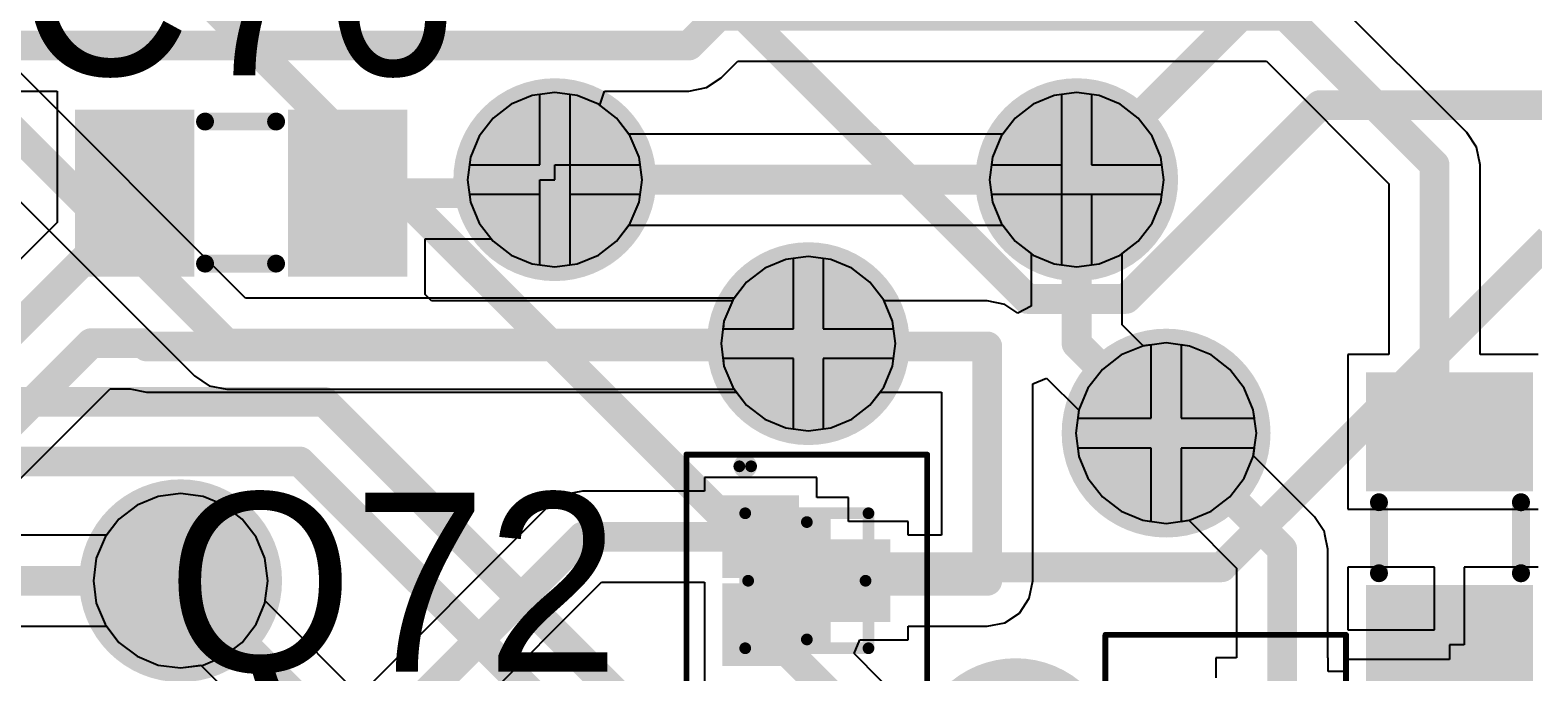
# Model space of a CAD drawing. Header units: millimetres. Extents: x 50.7 to 141.9, y 26.7 to 123.6.
# Drawn here: x 91.8 to 104.6, y 99.44 to 104.91 of the extents above; entities that cross this region are included whole.
import ezdxf

# ---------------------------------------------------------------- set-up
doc = ezdxf.new("R2010")
doc.units = ezdxf.units.MM
for name, color, linetype in [('BottomLayer', 5, 'Continuous'), ('BottomSolder', 6, 'Continuous'), ('InternalPlane1', 76, 'Continuous'), ('InternalPlane3', 216, 'Continuous'), ('Mechanical13', 56, 'Continuous'), ('Mechanical15', 56, 'Continuous'), ('MidLayer1', 16, 'Continuous'), ('MidLayer2', 76, 'Continuous'), ('MidLayer3', 90, 'Continuous'), ('MidLayer4', 156, 'Continuous'), ('MultiLayer', 9, 'Continuous'), ('TopLayer', 1, 'Continuous'), ('TopOverlay', 2, 'Continuous'), ('TopPaste', 8, 'Continuous'), ('TopSolder', 216, 'Continuous')]:
    doc.layers.add(name, color=color, linetype=linetype)

msp = doc.modelspace()

# ---------------------------------------------------------------- linework, layer by layer
at = {"layer": 'BottomLayer'}
for p, q in [((93.633, 102.623), (91.652, 104.604)), ((96.074, 104.35), (95.895, 104.275)), ((96.139, 104.358), (96.074, 104.35)), ((96.139, 103.759), (96.139, 104.358)), ((96.458, 104.35), (96.393, 104.358)), ((96.393, 104.358), (96.393, 103.632)), ((96.637, 104.275), (96.458, 104.35)), ((100.519, 104.35), (100.34, 104.275)), ((100.584, 104.358), (100.519, 104.35)), ((100.584, 103.632), (100.584, 104.358)), ((100.903, 104.35), (100.838, 104.358)), ((100.838, 104.358), (100.838, 103.759)), ((101.082, 104.275), (100.903, 104.35)), ((95.895, 104.275), (95.741, 104.157)), ((96.791, 104.157), (96.637, 104.275)), ((100.34, 104.275), (100.186, 104.157)), ((101.236, 104.157), (101.082, 104.275)), ((95.741, 104.157), (95.623, 104.003)), ((96.896, 104.02), (96.791, 104.157)), ((100.186, 104.157), (100.081, 104.02)), ((101.354, 104.003), (101.236, 104.157)), ((91.103, 104.055), (93.197, 101.96)), ((95.623, 104.003), (95.548, 103.824)), ((100.081, 104.02), (96.896, 104.02)), ((101.429, 103.824), (101.354, 104.003)), ((95.548, 103.824), (95.54, 103.759)), ((101.437, 103.759), (101.429, 103.824)), ((95.54, 103.759), (96.139, 103.759)), ((100.838, 103.759), (101.437, 103.759)), ((96.393, 103.632), (96.393, 102.906)), ((100.584, 102.906), (100.584, 103.632)), ((96.139, 103.505), (95.54, 103.505)), ((95.54, 103.505), (95.548, 103.44)), ((95.548, 103.44), (95.623, 103.261)), ((96.139, 102.906), (96.139, 103.505)), ((101.437, 103.505), (100.838, 103.505)), ((100.838, 103.505), (100.838, 102.906)), ((101.354, 103.261), (101.429, 103.44)), ((101.429, 103.44), (101.437, 103.505)), ((95.623, 103.261), (95.741, 103.107)), ((96.791, 103.107), (96.896, 103.244)), ((96.896, 103.244), (100.081, 103.244)), ((100.081, 103.244), (100.186, 103.107)), ((101.236, 103.107), (101.354, 103.261)), ((95.741, 103.107), (95.895, 102.989)), ((96.637, 102.989), (96.791, 103.107)), ((100.186, 103.107), (100.34, 102.989)), ((101.082, 102.989), (101.236, 103.107)), ((95.895, 102.989), (96.074, 102.914)), ((96.458, 102.914), (96.637, 102.989)), ((98.233, 102.953), (98.054, 102.878)), ((98.425, 102.978), (98.233, 102.953)), ((98.617, 102.953), (98.425, 102.978)), ((98.796, 102.878), (98.617, 102.953)), ((100.34, 102.989), (100.519, 102.914)), ((100.903, 102.914), (101.082, 102.989)), ((96.074, 102.914), (96.139, 102.906)), ((96.393, 102.906), (96.458, 102.914)), ((98.054, 102.878), (97.9, 102.76)), ((98.95, 102.76), (98.796, 102.878)), ((100.519, 102.914), (100.584, 102.906)), ((100.838, 102.906), (100.903, 102.914)), ((97.9, 102.76), (97.795, 102.623)), ((99.068, 102.606), (98.95, 102.76)), ((97.795, 102.623), (93.633, 102.623)), ((99.143, 102.427), (99.068, 102.606)), ((99.168, 102.235), (99.143, 102.427)), ((99.143, 102.043), (99.168, 102.235)), ((101.274, 102.215), (101.089, 102.139)), ((101.346, 102.225), (101.274, 102.215)), ((101.346, 101.6), (101.346, 102.225)), ((101.672, 102.215), (101.6, 102.225)), ((101.6, 102.225), (101.6, 101.6)), ((101.857, 102.139), (101.672, 102.215)), ((99.068, 101.864), (99.143, 102.043)), ((101.089, 102.139), (100.93, 102.016)), ((102.016, 102.016), (101.857, 102.139)), ((93.197, 101.96), (93.323, 101.876)), ((100.93, 102.016), (100.807, 101.857)), ((102.139, 101.857), (102.016, 102.016)), ((93.323, 101.876), (93.472, 101.847)), ((93.472, 101.847), (97.795, 101.847)), ((97.795, 101.847), (97.9, 101.71)), ((98.95, 101.71), (99.068, 101.864)), ((100.807, 101.857), (100.731, 101.672)), ((102.215, 101.672), (102.139, 101.857)), ((97.9, 101.71), (98.054, 101.592)), ((98.796, 101.592), (98.95, 101.71)), ((100.731, 101.672), (100.721, 101.6)), ((102.225, 101.6), (102.215, 101.672)), ((98.054, 101.592), (98.233, 101.517)), ((98.233, 101.517), (98.425, 101.492)), ((98.425, 101.492), (98.617, 101.517)), ((98.617, 101.517), (98.796, 101.592)), ((100.721, 101.6), (101.346, 101.6)), ((101.6, 101.6), (102.225, 101.6)), ((101.346, 101.346), (100.721, 101.346)), ((100.721, 101.346), (100.731, 101.274)), ((100.731, 101.274), (100.807, 101.089)), ((101.346, 100.721), (101.346, 101.346)), ((102.225, 101.346), (101.6, 101.346)), ((101.6, 101.346), (101.6, 100.721)), ((102.139, 101.089), (102.215, 101.274)), ((102.215, 101.274), (102.225, 101.346)), ((100.807, 101.089), (100.93, 100.93)), ((102.016, 100.93), (102.139, 101.089)), ((92.887, 100.933), (92.708, 100.858)), ((93.079, 100.958), (92.887, 100.933)), ((93.271, 100.933), (93.079, 100.958)), ((93.45, 100.858), (93.271, 100.933)), ((100.93, 100.93), (101.089, 100.807)), ((101.857, 100.807), (102.016, 100.93)), ((92.708, 100.858), (92.554, 100.74)), ((93.604, 100.74), (93.45, 100.858)), ((101.089, 100.807), (101.274, 100.731)), ((101.672, 100.731), (101.857, 100.807)), ((92.554, 100.74), (92.436, 100.586)), ((93.722, 100.586), (93.604, 100.74)), ((101.274, 100.731), (101.346, 100.721)), ((101.6, 100.721), (101.672, 100.731)), ((92.436, 100.586), (92.361, 100.407)), ((93.797, 100.407), (93.722, 100.586)), ((92.361, 100.407), (92.336, 100.215)), ((93.822, 100.215), (93.797, 100.407)), ((92.336, 100.215), (92.361, 100.023)), ((93.799, 100.044), (93.822, 100.215)), ((92.361, 100.023), (92.436, 99.844)), ((97.226, 96.617), (93.799, 100.044)), ((92.436, 99.844), (92.554, 99.69)), ((92.554, 99.69), (92.708, 99.572)), ((92.708, 99.572), (92.887, 99.497)), ((92.887, 99.497), (93.079, 99.472)), ((93.079, 99.472), (93.25, 99.495)), ((93.25, 99.495), (96.677, 96.068))]:
    msp.add_line(p, q, dxfattribs=at)
at = {"layer": 'BottomLayer', "const_width": 0.254}
for points in [[(90.932, 104.775), (93.472, 102.235)], [(96.266, 103.632), (100.711, 103.632)], [(93.472, 102.235), (98.425, 102.235)], [(93.079, 100.215), (97.397, 95.897)]]:
    msp.add_lwpolyline(points, dxfattribs=at)
at = {"layer": 'BottomLayer'}
for points, const_width in [([(96.025, 103.632, 1), (96.507, 103.632, 1)], 0.483), ([(100.47, 103.632, 1), (100.952, 103.632, 1)], 0.483), ([(96.203, 103.632, 1), (96.329, 103.632, 1)], 0.127), ([(100.647, 103.632, 1), (100.775, 103.632, 1)], 0.127), ([(98.184, 102.235, 1), (98.666, 102.235, 1)], 0.483), ([(93.408, 102.235, 1), (93.535, 102.235, 1)], 0.127), ([(93.408, 102.235, 1), (93.535, 102.235, 1)], 0.127), ([(98.361, 102.235, 1), (98.488, 102.235, 1)], 0.127), ([(101.219, 101.473, 1), (101.727, 101.473, 1)], 0.508), ([(92.838, 100.215, 1), (93.32, 100.215, 1)], 0.483), ([(93.015, 100.215, 1), (93.142, 100.215, 1)], 0.127)]:
    msp.add_lwpolyline(points, format="xyb", close=True, dxfattribs=dict(at, const_width=const_width))
at = {"layer": 'BottomSolder'}
for points, const_width in [([(95.974, 103.632, 1), (96.558, 103.632, 1)], 0.584), ([(100.419, 103.632, 1), (101.003, 103.632, 1)], 0.584), ([(98.133, 102.235, 1), (98.717, 102.235, 1)], 0.584), ([(101.168, 101.473, 1), (101.778, 101.473, 1)], 0.61), ([(92.787, 100.215, 1), (93.371, 100.215, 1)], 0.584)]:
    msp.add_lwpolyline(points, format="xyb", close=True, dxfattribs=dict(at, const_width=const_width))
at = {"layer": 'InternalPlane1'}
for points, const_width in [([(95.834, 103.632, 1), (96.698, 103.632, 1)], 0.864), ([(100.279, 103.632, 1), (101.143, 103.632, 1)], 0.864), ([(97.993, 102.235, 1), (98.857, 102.235, 1)], 0.864), ([(101.028, 101.473, 1), (101.918, 101.473, 1)], 0.889), ([(92.647, 100.215, 1), (93.511, 100.215, 1)], 0.864), ([(99.759, 98.691, 1), (100.623, 98.691, 1)], 0.864)]:
    msp.add_lwpolyline(points, format="xyb", close=True, dxfattribs=dict(at, const_width=const_width))
at = {"layer": 'InternalPlane3'}
for points, const_width in [([(95.834, 103.632, 1), (96.698, 103.632, 1)], 0.864), ([(100.279, 103.632, 1), (101.143, 103.632, 1)], 0.864), ([(97.993, 102.235, 1), (98.857, 102.235, 1)], 0.864), ([(101.028, 101.473, 1), (101.918, 101.473, 1)], 0.889), ([(92.647, 100.215, 1), (93.511, 100.215, 1)], 0.864), ([(99.759, 98.691, 1), (100.623, 98.691, 1)], 0.864)]:
    msp.add_lwpolyline(points, format="xyb", close=True, dxfattribs=dict(at, const_width=const_width))
at = {"layer": 'Mechanical13', "const_width": 0.1}
for points in [[(97.888, 100.79), (98.938, 100.79)], [(97.888, 99.64), (97.888, 100.79)], [(98.938, 99.64), (98.938, 100.79)], [(97.888, 99.64), (98.938, 99.64)]]:
    msp.add_lwpolyline(points, dxfattribs=at)
at = {"layer": 'Mechanical13', "const_width": 0.05}
for points in [[(97.863, 100.79, 1), (97.913, 100.79, 1)], [(97.863, 100.79, 1), (97.913, 100.79, 1)], [(98.913, 100.79, 1), (98.963, 100.79, 1)], [(98.913, 100.79, 1), (98.963, 100.79, 1)], [(97.863, 99.64, 1), (97.913, 99.64, 1)], [(97.863, 99.64, 1), (97.913, 99.64, 1)], [(98.913, 99.64, 1), (98.963, 99.64, 1)], [(98.913, 99.64, 1), (98.963, 99.64, 1)]]:
    msp.add_lwpolyline(points, format="xyb", close=True, dxfattribs=at)
at = {"layer": 'Mechanical15'}
for points, const_width in [([(97.388, 101.29), (99.438, 101.29)], 0.05), ([(97.388, 99.14), (97.388, 101.29)], 0.05), ([(99.438, 99.14), (99.438, 101.29)], 0.05), ([(98.413, 99.715), (98.413, 100.715)], 0.1), ([(97.913, 100.215), (98.913, 100.215)], 0.1), ([(100.956, 99.754), (103.006, 99.754)], 0.05), ([(100.956, 97.604), (100.956, 99.754)], 0.05), ([(103.006, 97.604), (103.006, 99.754)], 0.05)]:
    msp.add_lwpolyline(points, dxfattribs=dict(at, const_width=const_width))
for points, const_width in [([(97.375, 101.29, 1), (97.4, 101.29, 1)], 0.025), ([(97.375, 101.29, 1), (97.4, 101.29, 1)], 0.025), ([(99.425, 101.29, 1), (99.45, 101.29, 1)], 0.025), ([(99.425, 101.29, 1), (99.45, 101.29, 1)], 0.025), ([(98.388, 100.715, 1), (98.438, 100.715, 1)], 0.05), ([(97.888, 100.215, 1), (97.938, 100.215, 1)], 0.05), ([(98.888, 100.215, 1), (98.938, 100.215, 1)], 0.05), ([(98.388, 99.715, 1), (98.438, 99.715, 1)], 0.05), ([(100.944, 99.754, 1), (100.969, 99.754, 1)], 0.025), ([(100.944, 99.754, 1), (100.969, 99.754, 1)], 0.025), ([(102.993, 99.754, 1), (103.018, 99.754, 1)], 0.025), ([(102.993, 99.754, 1), (103.018, 99.754, 1)], 0.025)]:
    msp.add_lwpolyline(points, format="xyb", close=True, dxfattribs=dict(at, const_width=const_width))
at = {"layer": 'MidLayer1', "const_width": 0.254}
for points in [[(100.711, 103.632), (104.775, 107.696)], [(95.591, 107.315), (100.29, 102.616)], [(91.67, 106.791), (98.131, 100.33)], [(101.132, 102.616), (102.783, 104.267)], [(102.783, 104.267), (116.078, 104.267)], [(101.946, 100.33), (104.74, 103.124)], [(100.29, 102.616), (101.132, 102.616)], [(89.944, 101.739), (94.305, 101.739)], [(94.305, 101.739), (101.175, 94.869)], [(89.436, 101.231), (94.095, 101.231)], [(94.095, 101.231), (103.251, 92.075)], [(98.131, 100.33), (101.946, 100.33)]]:
    msp.add_lwpolyline(points, dxfattribs=at)
at = {"layer": 'MidLayer1'}
for points, const_width in [([(102.719, 104.267, 1), (102.846, 104.267, 1)], 0.127), ([(102.719, 104.267, 1), (102.846, 104.267, 1)], 0.127), ([(96.025, 103.632, 1), (96.507, 103.632, 1)], 0.483), ([(100.47, 103.632, 1), (100.952, 103.632, 1)], 0.483), ([(100.647, 103.632, 1), (100.775, 103.632, 1)], 0.127), ([(98.184, 102.235, 1), (98.666, 102.235, 1)], 0.483), ([(100.227, 102.616, 1), (100.354, 102.616, 1)], 0.127), ([(100.227, 102.616, 1), (100.354, 102.616, 1)], 0.127), ([(101.068, 102.616, 1), (101.195, 102.616, 1)], 0.127), ([(101.068, 102.616, 1), (101.195, 102.616, 1)], 0.127), ([(101.219, 101.473, 1), (101.727, 101.473, 1)], 0.508), ([(94.242, 101.739, 1), (94.369, 101.739, 1)], 0.127), ([(94.242, 101.739, 1), (94.369, 101.739, 1)], 0.127), ([(94.031, 101.231, 1), (94.158, 101.231, 1)], 0.127), ([(94.031, 101.231, 1), (94.158, 101.231, 1)], 0.127), ([(92.838, 100.215, 1), (93.32, 100.215, 1)], 0.483), ([(98.068, 100.33, 1), (98.195, 100.33, 1)], 0.127), ([(98.068, 100.33, 1), (98.195, 100.33, 1)], 0.127), ([(101.883, 100.33, 1), (102.01, 100.33, 1)], 0.127), ([(101.883, 100.33, 1), (102.01, 100.33, 1)], 0.127)]:
    msp.add_lwpolyline(points, format="xyb", close=True, dxfattribs=dict(at, const_width=const_width))
at = {"layer": 'MidLayer2'}
for points, const_width in [([(96.025, 103.632, 1), (96.507, 103.632, 1)], 0.483), ([(100.47, 103.632, 1), (100.952, 103.632, 1)], 0.483), ([(98.184, 102.235, 1), (98.666, 102.235, 1)], 0.483), ([(101.219, 101.473, 1), (101.727, 101.473, 1)], 0.508), ([(92.838, 100.215, 1), (93.32, 100.215, 1)], 0.483)]:
    msp.add_lwpolyline(points, format="xyb", close=True, dxfattribs=dict(at, const_width=const_width))
at = {"layer": 'MidLayer3'}
for p, q in [((96.074, 104.35), (95.895, 104.275)), ((96.266, 104.375), (96.074, 104.35)), ((96.458, 104.35), (96.266, 104.375)), ((96.637, 104.275), (96.458, 104.35)), ((100.519, 104.35), (100.34, 104.275)), ((100.711, 104.375), (100.519, 104.35)), ((100.903, 104.35), (100.711, 104.375)), ((101.082, 104.275), (100.903, 104.35)), ((95.895, 104.275), (95.741, 104.157)), ((96.791, 104.157), (96.637, 104.275)), ((100.34, 104.275), (100.186, 104.157)), ((101.236, 104.157), (101.082, 104.275)), ((95.741, 104.157), (95.623, 104.003)), ((96.909, 104.003), (96.791, 104.157)), ((100.186, 104.157), (100.068, 104.003)), ((101.354, 104.003), (101.236, 104.157)), ((95.623, 104.003), (95.548, 103.824)), ((96.984, 103.824), (96.909, 104.003)), ((100.068, 104.003), (99.993, 103.824)), ((101.429, 103.824), (101.354, 104.003)), ((95.548, 103.824), (95.523, 103.632)), ((97.009, 103.632), (96.984, 103.824)), ((99.993, 103.824), (99.968, 103.632)), ((101.454, 103.632), (101.429, 103.824)), ((95.523, 103.632), (95.548, 103.44)), ((96.984, 103.44), (97.009, 103.632)), ((99.968, 103.632), (99.993, 103.44)), ((101.429, 103.44), (101.454, 103.632)), ((95.548, 103.44), (95.623, 103.261)), ((96.909, 103.261), (96.984, 103.44)), ((99.993, 103.44), (100.068, 103.261)), ((101.354, 103.261), (101.429, 103.44)), ((95.623, 103.261), (95.741, 103.107)), ((96.791, 103.107), (96.909, 103.261)), ((100.068, 103.261), (100.186, 103.107)), ((101.236, 103.107), (101.354, 103.261)), ((95.741, 103.107), (95.895, 102.989)), ((96.637, 102.989), (96.791, 103.107)), ((100.186, 103.107), (100.34, 102.989)), ((101.082, 102.989), (101.236, 103.107)), ((95.895, 102.989), (96.074, 102.914)), ((96.458, 102.914), (96.637, 102.989)), ((98.233, 102.953), (98.054, 102.878)), ((98.298, 102.961), (98.233, 102.953)), ((98.298, 102.362), (98.298, 102.961)), ((98.617, 102.953), (98.552, 102.961)), ((98.552, 102.961), (98.552, 102.362)), ((98.796, 102.878), (98.617, 102.953)), ((100.34, 102.989), (100.519, 102.914)), ((100.903, 102.914), (101.082, 102.989)), ((96.074, 102.914), (96.266, 102.889)), ((96.266, 102.889), (96.458, 102.914)), ((98.054, 102.878), (97.9, 102.76)), ((98.95, 102.76), (98.796, 102.878)), ((100.519, 102.914), (100.711, 102.889)), ((100.711, 102.889), (100.903, 102.914)), ((97.9, 102.76), (97.782, 102.606)), ((99.068, 102.606), (98.95, 102.76)), ((97.782, 102.606), (97.707, 102.427)), ((99.143, 102.427), (99.068, 102.606)), ((97.707, 102.427), (97.699, 102.362)), ((99.151, 102.362), (99.143, 102.427)), ((97.699, 102.362), (98.298, 102.362)), ((98.552, 102.362), (99.151, 102.362)), ((101.274, 102.215), (101.089, 102.139)), ((101.473, 102.242), (101.274, 102.215)), ((101.672, 102.215), (101.473, 102.242)), ((101.857, 102.139), (101.672, 102.215)), ((98.298, 102.108), (97.699, 102.108)), ((97.699, 102.108), (97.707, 102.043)), ((97.707, 102.043), (97.782, 101.864)), ((98.298, 101.509), (98.298, 102.108)), ((99.151, 102.108), (98.552, 102.108)), ((98.552, 102.108), (98.552, 101.509)), ((99.068, 101.864), (99.143, 102.043)), ((99.143, 102.043), (99.151, 102.108)), ((101.089, 102.139), (100.93, 102.016)), ((102.016, 102.016), (101.857, 102.139)), ((100.93, 102.016), (100.807, 101.857)), ((102.139, 101.857), (102.016, 102.016)), ((97.782, 101.864), (97.9, 101.71)), ((98.95, 101.71), (99.068, 101.864)), ((100.807, 101.857), (100.731, 101.672)), ((102.215, 101.672), (102.139, 101.857)), ((97.9, 101.71), (98.054, 101.592)), ((98.796, 101.592), (98.95, 101.71)), ((100.731, 101.672), (100.704, 101.473)), ((102.242, 101.473), (102.215, 101.672)), ((98.054, 101.592), (98.233, 101.517)), ((98.233, 101.517), (98.298, 101.509)), ((98.552, 101.509), (98.617, 101.517)), ((98.617, 101.517), (98.796, 101.592)), ((100.704, 101.473), (100.731, 101.274)), ((102.215, 101.274), (102.242, 101.473)), ((100.731, 101.274), (100.807, 101.089)), ((102.139, 101.089), (102.215, 101.274)), ((100.807, 101.089), (100.93, 100.93)), ((102.016, 100.93), (102.139, 101.089)), ((92.887, 100.933), (92.708, 100.858)), ((93.079, 100.958), (92.887, 100.933)), ((93.271, 100.933), (93.079, 100.958)), ((93.45, 100.858), (93.271, 100.933)), ((100.93, 100.93), (101.089, 100.807)), ((101.857, 100.807), (102.016, 100.93)), ((92.708, 100.858), (92.554, 100.74)), ((93.604, 100.74), (93.45, 100.858)), ((101.089, 100.807), (101.274, 100.731)), ((101.672, 100.731), (101.857, 100.807)), ((92.554, 100.74), (92.436, 100.586)), ((93.722, 100.586), (93.604, 100.74)), ((101.274, 100.731), (101.473, 100.704)), ((101.473, 100.704), (101.672, 100.731)), ((92.436, 100.586), (92.361, 100.407)), ((93.797, 100.407), (93.722, 100.586)), ((92.361, 100.407), (92.336, 100.215)), ((93.822, 100.215), (93.797, 100.407)), ((92.336, 100.215), (92.361, 100.023)), ((93.797, 100.023), (93.822, 100.215)), ((92.361, 100.023), (92.436, 99.844)), ((93.722, 99.844), (93.797, 100.023)), ((92.436, 99.844), (92.554, 99.69)), ((93.604, 99.69), (93.722, 99.844)), ((92.554, 99.69), (92.708, 99.572)), ((93.45, 99.572), (93.604, 99.69)), ((92.708, 99.572), (92.887, 99.497)), ((92.887, 99.497), (93.079, 99.472)), ((93.079, 99.472), (93.271, 99.497)), ((93.271, 99.497), (93.45, 99.572))]:
    msp.add_line(p, q, dxfattribs=at)
for points, const_width in [([(96.025, 103.632, 1), (96.507, 103.632, 1)], 0.483), ([(100.47, 103.632, 1), (100.952, 103.632, 1)], 0.483), ([(98.184, 102.235, 1), (98.666, 102.235, 1)], 0.483), ([(101.219, 101.473, 1), (101.727, 101.473, 1)], 0.508), ([(92.838, 100.215, 1), (93.32, 100.215, 1)], 0.483)]:
    msp.add_lwpolyline(points, format="xyb", close=True, dxfattribs=dict(at, const_width=const_width))
at = {"layer": 'MidLayer4'}
for p, q in [((96.074, 104.35), (95.895, 104.275)), ((96.139, 104.358), (96.074, 104.35)), ((96.139, 103.759), (96.139, 104.358)), ((96.458, 104.35), (96.393, 104.358)), ((96.393, 104.358), (96.393, 103.759)), ((96.637, 104.275), (96.458, 104.35)), ((100.519, 104.35), (100.34, 104.275)), ((100.584, 104.358), (100.519, 104.35)), ((100.584, 103.759), (100.584, 104.358)), ((100.903, 104.35), (100.838, 104.358)), ((100.838, 104.358), (100.838, 103.759)), ((101.082, 104.275), (100.903, 104.35)), ((95.895, 104.275), (95.741, 104.157)), ((96.791, 104.157), (96.637, 104.275)), ((100.34, 104.275), (100.186, 104.157)), ((101.236, 104.157), (101.082, 104.275)), ((95.741, 104.157), (95.623, 104.003)), ((96.909, 104.003), (96.791, 104.157)), ((100.186, 104.157), (100.068, 104.003)), ((101.354, 104.003), (101.236, 104.157)), ((95.623, 104.003), (95.548, 103.824)), ((96.984, 103.824), (96.909, 104.003)), ((100.068, 104.003), (99.993, 103.824)), ((101.429, 103.824), (101.354, 104.003)), ((95.548, 103.824), (95.54, 103.759)), ((96.992, 103.759), (96.984, 103.824)), ((99.993, 103.824), (99.985, 103.759)), ((101.437, 103.759), (101.429, 103.824)), ((95.54, 103.759), (96.139, 103.759)), ((96.393, 103.759), (96.992, 103.759)), ((99.985, 103.759), (100.584, 103.759)), ((100.838, 103.759), (101.437, 103.759)), ((96.139, 103.505), (95.54, 103.505)), ((95.54, 103.505), (95.548, 103.44)), ((95.548, 103.44), (95.623, 103.261)), ((96.139, 102.906), (96.139, 103.505)), ((96.992, 103.505), (96.393, 103.505)), ((96.393, 103.505), (96.393, 102.906)), ((96.909, 103.261), (96.984, 103.44)), ((96.984, 103.44), (96.992, 103.505)), ((100.584, 103.505), (99.985, 103.505)), ((99.985, 103.505), (99.993, 103.44)), ((99.993, 103.44), (100.068, 103.261)), ((100.584, 102.906), (100.584, 103.505)), ((101.437, 103.505), (100.838, 103.505)), ((100.838, 103.505), (100.838, 102.906)), ((101.354, 103.261), (101.429, 103.44)), ((101.429, 103.44), (101.437, 103.505)), ((95.623, 103.261), (95.741, 103.107)), ((96.791, 103.107), (96.909, 103.261)), ((100.068, 103.261), (100.186, 103.107)), ((101.236, 103.107), (101.354, 103.261)), ((95.741, 103.107), (95.895, 102.989)), ((96.637, 102.989), (96.791, 103.107)), ((100.186, 103.107), (100.34, 102.989)), ((101.082, 102.989), (101.236, 103.107)), ((95.895, 102.989), (96.074, 102.914)), ((96.458, 102.914), (96.637, 102.989)), ((98.233, 102.953), (98.054, 102.878)), ((98.425, 102.978), (98.233, 102.953)), ((98.617, 102.953), (98.425, 102.978)), ((98.796, 102.878), (98.617, 102.953)), ((100.34, 102.989), (100.519, 102.914)), ((100.903, 102.914), (101.082, 102.989)), ((96.074, 102.914), (96.139, 102.906)), ((96.393, 102.906), (96.458, 102.914)), ((98.054, 102.878), (97.9, 102.76)), ((98.95, 102.76), (98.796, 102.878)), ((100.519, 102.914), (100.584, 102.906)), ((100.838, 102.906), (100.903, 102.914)), ((97.9, 102.76), (97.782, 102.606)), ((99.068, 102.606), (98.95, 102.76)), ((97.782, 102.606), (97.707, 102.427)), ((99.143, 102.427), (99.068, 102.606)), ((97.707, 102.427), (97.682, 102.235)), ((99.168, 102.235), (99.143, 102.427)), ((97.682, 102.235), (97.707, 102.043)), ((99.143, 102.043), (99.168, 102.235)), ((101.274, 102.215), (101.089, 102.139)), ((101.346, 102.225), (101.274, 102.215)), ((101.346, 101.6), (101.346, 102.225)), ((101.672, 102.215), (101.6, 102.225)), ((101.6, 102.225), (101.6, 101.6)), ((101.857, 102.139), (101.672, 102.215)), ((97.707, 102.043), (97.782, 101.864)), ((99.068, 101.864), (99.143, 102.043)), ((101.089, 102.139), (100.93, 102.016)), ((102.016, 102.016), (101.857, 102.139)), ((100.93, 102.016), (100.807, 101.857)), ((102.139, 101.857), (102.016, 102.016)), ((97.782, 101.864), (97.9, 101.71)), ((98.95, 101.71), (99.068, 101.864)), ((100.807, 101.857), (100.731, 101.672)), ((102.215, 101.672), (102.139, 101.857)), ((97.9, 101.71), (98.054, 101.592)), ((98.796, 101.592), (98.95, 101.71)), ((100.731, 101.672), (100.721, 101.6)), ((102.225, 101.6), (102.215, 101.672)), ((98.054, 101.592), (98.233, 101.517)), ((98.233, 101.517), (98.425, 101.492)), ((98.425, 101.492), (98.617, 101.517)), ((98.617, 101.517), (98.796, 101.592)), ((100.721, 101.6), (101.346, 101.6)), ((101.6, 101.6), (102.225, 101.6)), ((101.346, 101.346), (100.721, 101.346)), ((100.721, 101.346), (100.731, 101.274)), ((100.731, 101.274), (100.807, 101.089)), ((101.346, 100.721), (101.346, 101.346)), ((102.225, 101.346), (101.6, 101.346)), ((101.6, 101.346), (101.6, 100.721)), ((102.139, 101.089), (102.215, 101.274)), ((102.215, 101.274), (102.225, 101.346)), ((100.807, 101.089), (100.93, 100.93)), ((102.016, 100.93), (102.139, 101.089)), ((92.887, 100.933), (92.708, 100.858)), ((93.079, 100.958), (92.887, 100.933)), ((93.271, 100.933), (93.079, 100.958)), ((93.45, 100.858), (93.271, 100.933)), ((100.93, 100.93), (101.089, 100.807)), ((101.857, 100.807), (102.016, 100.93)), ((92.708, 100.858), (92.554, 100.74)), ((93.604, 100.74), (93.45, 100.858)), ((101.089, 100.807), (101.274, 100.731)), ((101.672, 100.731), (101.857, 100.807)), ((92.554, 100.74), (92.436, 100.586)), ((93.722, 100.586), (93.604, 100.74)), ((101.274, 100.731), (101.346, 100.721)), ((101.6, 100.721), (101.672, 100.731)), ((92.436, 100.586), (92.361, 100.407)), ((93.797, 100.407), (93.722, 100.586)), ((92.361, 100.407), (92.336, 100.215)), ((93.822, 100.215), (93.797, 100.407)), ((92.336, 100.215), (92.361, 100.023)), ((93.797, 100.023), (93.822, 100.215)), ((92.361, 100.023), (92.436, 99.844)), ((93.722, 99.844), (93.797, 100.023)), ((92.436, 99.844), (92.554, 99.69)), ((93.604, 99.69), (93.722, 99.844)), ((92.554, 99.69), (92.708, 99.572)), ((93.45, 99.572), (93.604, 99.69)), ((92.708, 99.572), (92.887, 99.497)), ((92.887, 99.497), (93.079, 99.472)), ((93.079, 99.472), (93.271, 99.497)), ((93.271, 99.497), (93.45, 99.572))]:
    msp.add_line(p, q, dxfattribs=at)
for points, const_width in [([(96.025, 103.632, 1), (96.507, 103.632, 1)], 0.483), ([(100.47, 103.632, 1), (100.952, 103.632, 1)], 0.483), ([(98.184, 102.235, 1), (98.666, 102.235, 1)], 0.483), ([(101.219, 101.473, 1), (101.727, 101.473, 1)], 0.508), ([(92.838, 100.215, 1), (93.32, 100.215, 1)], 0.483)]:
    msp.add_lwpolyline(points, format="xyb", close=True, dxfattribs=dict(at, const_width=const_width))
at = {"layer": 'MultiLayer'}
for points, const_width in [([(96.025, 103.632, 1), (96.507, 103.632, 1)], 0.483), ([(100.47, 103.632, 1), (100.952, 103.632, 1)], 0.483), ([(98.184, 102.235, 1), (98.666, 102.235, 1)], 0.483), ([(101.219, 101.473, 1), (101.727, 101.473, 1)], 0.508), ([(92.838, 100.215, 1), (93.32, 100.215, 1)], 0.483)]:
    msp.add_lwpolyline(points, format="xyb", close=True, dxfattribs=dict(at, const_width=const_width))
at = {"layer": 'TopLayer'}
for p, q in [((104.034, 104.034), (102.764, 105.304)), ((97.684, 104.5), (97.824, 104.641)), ((97.824, 104.641), (102.328, 104.641)), ((102.328, 104.641), (103.371, 103.598)), ((97.558, 104.416), (97.684, 104.5)), ((91.562, 104.387), (92.027, 104.387)), ((92.027, 104.387), (92.027, 104.381)), ((92.027, 104.381), (92.027, 104.381)), ((92.027, 104.381), (92.027, 103.268)), ((96.649, 104.266), (96.69, 104.387)), ((96.69, 104.387), (97.409, 104.387)), ((97.409, 104.387), (97.558, 104.416)), ((100.519, 104.35), (100.34, 104.275)), ((100.584, 104.358), (100.519, 104.35)), ((100.584, 103.759), (100.584, 104.358)), ((100.903, 104.35), (100.838, 104.358)), ((100.838, 104.358), (100.838, 103.759)), ((101.082, 104.275), (100.903, 104.35)), ((96.791, 104.157), (96.649, 104.266)), ((100.34, 104.275), (100.186, 104.157)), ((101.236, 104.157), (101.082, 104.275)), ((96.909, 104.003), (96.791, 104.157)), ((100.186, 104.157), (100.068, 104.003)), ((101.354, 104.003), (101.236, 104.157)), ((96.984, 103.824), (96.909, 104.003)), ((100.068, 104.003), (99.993, 103.824)), ((101.429, 103.824), (101.354, 104.003)), ((104.118, 103.908), (104.034, 104.034)), ((96.992, 103.759), (96.984, 103.824)), ((99.993, 103.824), (99.985, 103.759)), ((101.437, 103.759), (101.429, 103.824)), ((104.147, 103.759), (104.118, 103.908)), ((96.266, 103.632), (96.266, 103.759)), ((96.266, 103.759), (96.992, 103.759)), ((99.985, 103.759), (100.584, 103.759)), ((100.838, 103.759), (101.437, 103.759)), ((104.147, 102.144), (104.147, 103.759)), ((96.139, 102.906), (96.139, 103.632)), ((96.139, 103.632), (96.266, 103.632)), ((103.371, 103.598), (103.371, 102.144)), ((96.992, 103.505), (96.393, 103.505)), ((96.393, 103.505), (96.393, 102.906)), ((96.909, 103.261), (96.984, 103.44)), ((96.984, 103.44), (96.992, 103.505)), ((101.437, 103.505), (99.985, 103.505)), ((99.985, 103.505), (99.993, 103.44)), ((99.993, 103.44), (100.068, 103.261)), ((101.354, 103.261), (101.429, 103.44)), ((101.429, 103.44), (101.437, 103.505)), ((92.027, 103.268), (89.777, 101.018)), ((96.791, 103.107), (96.909, 103.261)), ((100.068, 103.261), (100.186, 103.107)), ((101.236, 103.107), (101.354, 103.261)), ((95.162, 102.689), (95.162, 103.129)), ((95.162, 103.129), (95.724, 103.129)), ((95.724, 103.129), (95.741, 103.107)), ((95.741, 103.107), (95.895, 102.989)), ((96.637, 102.989), (96.791, 103.107)), ((100.186, 103.107), (100.323, 103.002)), ((101.099, 103.002), (101.236, 103.107)), ((95.895, 102.989), (96.074, 102.914)), ((96.458, 102.914), (96.637, 102.989)), ((98.233, 102.953), (98.054, 102.878)), ((98.425, 102.978), (98.233, 102.953)), ((98.617, 102.953), (98.425, 102.978)), ((98.796, 102.878), (98.617, 102.953)), ((100.323, 103.002), (100.323, 102.554)), ((101.099, 102.396), (101.099, 103.002)), ((96.074, 102.914), (96.139, 102.906)), ((96.393, 102.906), (96.458, 102.914)), ((98.054, 102.878), (97.9, 102.76)), ((98.95, 102.76), (98.796, 102.878)), ((95.162, 102.653), (95.162, 102.689)), ((95.162, 102.689), (95.162, 102.689)), ((95.162, 102.689), (95.162, 102.689)), ((97.9, 102.76), (97.782, 102.606)), ((99.068, 102.606), (98.95, 102.76)), ((95.216, 102.599), (95.162, 102.653)), ((97.779, 102.599), (95.216, 102.599)), ((97.782, 102.606), (97.779, 102.599)), ((99.071, 102.599), (99.068, 102.606)), ((99.949, 102.599), (99.071, 102.599)), ((100.098, 102.57), (99.949, 102.599)), ((100.211, 102.494), (100.098, 102.57)), ((100.323, 102.554), (100.211, 102.494)), ((101.279, 102.216), (101.099, 102.396)), ((101.346, 102.225), (101.279, 102.216)), ((101.346, 101.6), (101.346, 102.225)), ((101.672, 102.215), (101.6, 102.225)), ((101.6, 102.225), (101.6, 101.6)), ((101.857, 102.139), (101.672, 102.215)), ((102.016, 102.016), (101.857, 102.139)), ((103.371, 102.144), (103.022, 102.144)), ((103.022, 102.144), (103.022, 100.824)), ((104.641, 102.144), (104.147, 102.144)), ((100.337, 101.893), (100.455, 101.942)), ((100.455, 101.942), (100.73, 101.667)), ((102.139, 101.857), (102.016, 102.016)), ((91.348, 100.721), (92.478, 101.851)), ((92.478, 101.851), (92.648, 101.851)), ((92.648, 101.851), (92.789, 101.823)), ((92.789, 101.823), (97.813, 101.823)), ((97.813, 101.823), (97.9, 101.71)), ((98.95, 101.71), (99.037, 101.823)), ((99.037, 101.823), (99.561, 101.823)), ((99.561, 101.823), (99.561, 100.603)), ((100.337, 100.215), (100.337, 101.893)), ((102.215, 101.672), (102.139, 101.857)), ((97.9, 101.71), (98.054, 101.592)), ((98.796, 101.592), (98.95, 101.71)), ((100.73, 101.667), (100.721, 101.6)), ((102.225, 101.6), (102.215, 101.672)), ((98.054, 101.592), (98.233, 101.517)), ((98.233, 101.517), (98.425, 101.492)), ((98.425, 101.492), (98.617, 101.517)), ((98.617, 101.517), (98.796, 101.592)), ((100.721, 101.6), (101.346, 101.6)), ((101.6, 101.6), (102.225, 101.6)), ((101.346, 101.346), (100.721, 101.346)), ((100.721, 101.346), (100.731, 101.274)), ((100.731, 101.274), (100.807, 101.089)), ((101.346, 100.721), (101.346, 101.346)), ((102.225, 101.346), (101.6, 101.346)), ((101.6, 101.346), (101.6, 100.721)), ((102.216, 101.279), (102.225, 101.346)), ((102.737, 100.759), (102.216, 101.279)), ((98.498, 101.094), (97.54, 101.094)), ((97.54, 101.094), (97.54, 100.978)), ((98.498, 100.924), (98.498, 101.094)), ((100.807, 101.089), (100.93, 100.93)), ((92.887, 100.933), (92.708, 100.858)), ((93.079, 100.958), (92.887, 100.933)), ((93.271, 100.933), (93.079, 100.958)), ((93.45, 100.858), (93.271, 100.933)), ((96.353, 100.949), (96.227, 100.865)), ((96.502, 100.978), (96.353, 100.949)), ((97.54, 100.978), (96.502, 100.978)), ((98.767, 100.924), (98.498, 100.924)), ((98.767, 100.719), (98.767, 100.924)), ((100.93, 100.93), (101.089, 100.807)), ((92.708, 100.858), (92.554, 100.74)), ((93.604, 100.74), (93.45, 100.858)), ((96.227, 100.865), (94.188, 98.825)), ((101.089, 100.807), (101.274, 100.731)), ((102.821, 100.633), (102.737, 100.759)), ((103.022, 100.824), (104.641, 100.824)), ((92.554, 100.74), (92.449, 100.603)), ((93.722, 100.586), (93.604, 100.74)), ((99.275, 100.719), (98.767, 100.719)), ((99.275, 100.603), (99.275, 100.719)), ((101.274, 100.731), (101.346, 100.721)), ((101.6, 100.721), (101.667, 100.73)), ((101.667, 100.73), (102.074, 100.323)), ((102.826, 100.608), (102.821, 100.633)), ((92.449, 100.603), (91.397, 100.603)), ((93.797, 100.407), (93.722, 100.586)), ((99.561, 100.603), (99.275, 100.603)), ((102.85, 100.484), (102.826, 100.608)), ((93.822, 100.215), (93.797, 100.407)), ((102.85, 99.558), (102.85, 100.484)), ((102.074, 100.323), (102.074, 99.558)), ((103.759, 100.33), (103.022, 100.33)), ((103.022, 100.33), (103.022, 99.797)), ((103.759, 99.797), (103.759, 100.33)), ((104.641, 100.33), (104.013, 100.33)), ((104.013, 100.33), (104.013, 99.67)), ((93.797, 100.023), (93.822, 100.215)), ((94.624, 98.162), (96.663, 100.202)), ((96.663, 100.202), (97.54, 100.202)), ((97.54, 100.202), (97.54, 100.086)), ((100.308, 100.066), (100.337, 100.215)), ((93.722, 99.844), (93.797, 100.023)), ((97.54, 100.086), (97.54, 99.336)), ((100.224, 99.94), (100.308, 100.066)), ((99.949, 99.827), (100.098, 99.856)), ((100.098, 99.856), (100.224, 99.94)), ((91.208, 99.827), (92.449, 99.827)), ((92.449, 99.827), (92.554, 99.69)), ((93.604, 99.69), (93.722, 99.844)), ((99.275, 99.711), (99.275, 99.827)), ((99.275, 99.827), (99.949, 99.827)), ((103.022, 99.797), (103.759, 99.797)), ((92.554, 99.69), (92.708, 99.572)), ((93.45, 99.572), (93.604, 99.69)), ((98.815, 99.594), (98.863, 99.711)), ((99.329, 99.079), (98.815, 99.594)), ((98.863, 99.711), (99.275, 99.711)), ((104.013, 99.67), (103.886, 99.67)), ((103.886, 99.67), (103.886, 99.543)), ((92.708, 99.572), (92.887, 99.497)), ((92.887, 99.497), (93.079, 99.472)), ((93.079, 99.472), (93.271, 99.497)), ((93.271, 99.497), (93.45, 99.572)), ((102.074, 99.558), (101.896, 99.558)), ((101.896, 99.558), (101.896, 99.388)), ((102.854, 99.558), (102.85, 99.558)), ((102.854, 99.442), (102.854, 99.558)), ((103.886, 99.543), (103.022, 99.543)), ((103.022, 99.543), (103.022, 99.442)), ((103.022, 99.442), (102.854, 99.442))]:
    msp.add_line(p, q, dxfattribs=at)
at = {"layer": 'TopLayer', "const_width": 0.254}
for points in [[(97.409, 104.775), (97.663, 105.029)], [(97.663, 105.029), (102.489, 105.029)], [(102.489, 105.029), (103.759, 103.759)], [(90.932, 104.775), (97.409, 104.775)], [(103.759, 101.611), (103.759, 103.759)], [(100.711, 102.235), (100.711, 103.632)], [(89.783, 100.475), (92.825, 103.517)], [(94.501, 103.517), (96.266, 103.517)], [(87.241, 97.163), (92.317, 102.239)], [(92.317, 102.239), (92.761, 102.239)], [(92.789, 102.211), (99.949, 102.211)], [(99.949, 100.215), (99.949, 102.211)], [(100.711, 102.235), (102.462, 100.484)], [(103.759, 101.611), (103.886, 101.484)], [(94.349, 98.437), (96.502, 100.59)], [(96.502, 100.59), (97.932, 100.59)], [(102.462, 99.054), (102.462, 100.484)], [(91.047, 100.215), (93.079, 100.215)], [(98.604, 100.215), (98.796, 100.215)], [(98.796, 100.215), (99.949, 100.215)], [(98.019, 99.84), (99.168, 98.691)], [(103.27, 99.054), (103.886, 99.67)]]:
    msp.add_lwpolyline(points, dxfattribs=at)
at = {"layer": 'TopLayer'}
for points, const_width in [([(97.599, 105.029, 1), (97.727, 105.029, 1)], 0.127), ([(97.599, 105.029, 1), (97.727, 105.029, 1)], 0.127), ([(102.425, 105.029, 1), (102.552, 105.029, 1)], 0.127), ([(102.425, 105.029, 1), (102.552, 105.029, 1)], 0.127), ([(97.346, 104.775, 1), (97.472, 104.775, 1)], 0.127), ([(97.346, 104.775, 1), (97.472, 104.775, 1)], 0.127), ([(96.025, 103.632, 1), (96.507, 103.632, 1)], 0.483), ([(100.47, 103.632, 1), (100.952, 103.632, 1)], 0.483), ([(103.695, 103.759, 1), (103.823, 103.759, 1)], 0.127), ([(103.695, 103.759, 1), (103.823, 103.759, 1)], 0.127), ([(100.647, 103.632, 1), (100.775, 103.632, 1)], 0.127), ([(92.761, 103.517, 1), (92.888, 103.517, 1)], 0.127), ([(94.438, 103.517, 1), (94.565, 103.517, 1)], 0.127), ([(96.203, 103.517, 1), (96.329, 103.517, 1)], 0.127), ([(98.184, 102.235, 1), (98.666, 102.235, 1)], 0.483), ([(92.253, 102.239, 1), (92.38, 102.239, 1)], 0.127), ([(92.253, 102.239, 1), (92.38, 102.239, 1)], 0.127), ([(92.698, 102.239, 1), (92.825, 102.239, 1)], 0.127), ([(92.726, 102.211, 1), (92.853, 102.211, 1)], 0.127), ([(99.885, 102.211, 1), (100.013, 102.211, 1)], 0.127), ([(99.885, 102.211, 1), (100.013, 102.211, 1)], 0.127), ([(100.647, 102.235, 1), (100.775, 102.235, 1)], 0.127), ([(100.647, 102.235, 1), (100.775, 102.235, 1)], 0.127), ([(101.219, 101.473, 1), (101.727, 101.473, 1)], 0.508), ([(103.695, 101.611, 1), (103.823, 101.611, 1)], 0.127), ([(103.695, 101.611, 1), (103.823, 101.611, 1)], 0.127), ([(103.823, 101.484, 1), (103.95, 101.484, 1)], 0.127), ([(92.838, 100.215, 1), (93.32, 100.215, 1)], 0.483), ([(96.438, 100.59, 1), (96.565, 100.59, 1)], 0.127), ([(96.438, 100.59, 1), (96.565, 100.59, 1)], 0.127), ([(97.868, 100.59, 1), (97.995, 100.59, 1)], 0.127), ([(102.398, 100.484, 1), (102.525, 100.484, 1)], 0.127), ([(102.398, 100.484, 1), (102.525, 100.484, 1)], 0.127), ([(93.015, 100.215, 1), (93.142, 100.215, 1)], 0.127), ([(98.541, 100.215, 1), (98.668, 100.215, 1)], 0.127), ([(98.732, 100.215, 1), (98.859, 100.215, 1)], 0.127), ([(98.732, 100.215, 1), (98.859, 100.215, 1)], 0.127), ([(99.885, 100.215, 1), (100.013, 100.215, 1)], 0.127), ([(99.885, 100.215, 1), (100.013, 100.215, 1)], 0.127), ([(97.955, 99.84, 1), (98.082, 99.84, 1)], 0.127), ([(103.823, 99.67, 1), (103.95, 99.67, 1)], 0.127)]:
    msp.add_lwpolyline(points, format="xyb", close=True, dxfattribs=dict(at, const_width=const_width))
for points in [[(92.281, 102.907), (93.093, 102.907), (92.281, 104.127), (93.093, 104.127)], [(94.095, 102.907), (94.908, 102.907), (94.095, 104.127), (94.908, 104.127)], [(103.276, 101.89), (103.276, 101.078), (104.496, 101.89), (104.496, 101.078)], [(98.244, 100.34), (98.244, 100.84), (97.794, 100.34), (97.794, 100.84)], [(98.513, 99.76), (98.513, 100.67), (98.313, 99.76), (98.313, 100.67)], [(99.021, 99.965), (99.021, 100.465), (98.571, 99.965), (98.571, 100.465)], [(98.244, 99.59), (98.244, 100.09), (97.794, 99.59), (97.794, 100.09)], [(103.276, 100.076), (103.276, 99.263), (104.496, 100.076), (104.496, 99.263)]]:
    msp.add_solid(points, dxfattribs=at)
at = {"layer": 'TopOverlay', "const_width": 0.152}
for points in [[(93.287, 104.127), (93.892, 104.127)], [(93.287, 102.917), (93.892, 102.917)], [(103.286, 100.279), (103.286, 100.884)], [(104.496, 100.279), (104.496, 100.884)]]:
    msp.add_lwpolyline(points, dxfattribs=at)
at = {"layer": 'TopOverlay'}
for points, const_width in [([(93.249, 104.127, 1), (93.325, 104.127, 1)], 0.0762), ([(93.854, 104.127, 1), (93.93, 104.127, 1)], 0.0762), ([(93.249, 102.917, 1), (93.325, 102.917, 1)], 0.0762), ([(93.854, 102.917, 1), (93.93, 102.917, 1)], 0.0762), ([(97.938, 101.19, 1), (97.838, 101.19, 1)], 0.1), ([(97.813, 101.19, 1), (97.863, 101.19, 1)], 0.05), ([(97.913, 101.19, 1), (97.963, 101.19, 1)], 0.05), ([(103.248, 100.884, 1), (103.324, 100.884, 1)], 0.0762), ([(104.457, 100.884, 1), (104.534, 100.884, 1)], 0.0762), ([(103.248, 100.279, 1), (103.324, 100.279, 1)], 0.0762), ([(104.457, 100.279, 1), (104.534, 100.279, 1)], 0.0762)]:
    msp.add_lwpolyline(points, format="xyb", close=True, dxfattribs=dict(at, const_width=const_width))
at = {"layer": 'TopPaste'}
for points in [[(92.281, 102.907), (93.093, 102.907), (92.281, 104.127), (93.093, 104.127)], [(94.095, 102.907), (94.908, 102.907), (94.095, 104.127), (94.908, 104.127)], [(103.276, 101.89), (103.276, 101.078), (104.496, 101.89), (104.496, 101.078)], [(98.244, 100.34), (98.244, 100.84), (97.794, 100.34), (97.794, 100.84)], [(98.513, 99.76), (98.513, 100.67), (98.313, 99.76), (98.313, 100.67)], [(99.021, 99.965), (99.021, 100.465), (98.571, 99.965), (98.571, 100.465)], [(98.244, 99.59), (98.244, 100.09), (97.794, 99.59), (97.794, 100.09)], [(103.276, 100.076), (103.276, 99.263), (104.496, 100.076), (104.496, 99.263)]]:
    msp.add_solid(points, dxfattribs=at)
at = {"layer": 'TopSolder'}
for points, const_width in [([(95.974, 103.632, 1), (96.558, 103.632, 1)], 0.584), ([(100.419, 103.632, 1), (101.003, 103.632, 1)], 0.584), ([(98.133, 102.235, 1), (98.717, 102.235, 1)], 0.584), ([(101.168, 101.473, 1), (101.778, 101.473, 1)], 0.61), ([(92.787, 100.215, 1), (93.371, 100.215, 1)], 0.584)]:
    msp.add_lwpolyline(points, format="xyb", close=True, dxfattribs=dict(at, const_width=const_width))
for points in [[(92.179, 102.806), (93.195, 102.806), (92.179, 104.228), (93.195, 104.228)], [(93.993, 102.806), (95.009, 102.806), (93.993, 104.228), (95.009, 104.228)], [(103.175, 101.992), (103.175, 100.976), (104.597, 101.992), (104.597, 100.976)], [(98.346, 100.238), (98.346, 100.942), (97.692, 100.238), (97.692, 100.942)], [(98.615, 99.658), (98.615, 100.772), (98.211, 99.658), (98.211, 100.772)], [(99.123, 99.863), (99.123, 100.567), (98.469, 99.863), (98.469, 100.567)], [(98.346, 99.488), (98.346, 100.192), (97.692, 99.488), (97.692, 100.192)], [(103.175, 100.178), (103.175, 99.162), (104.597, 100.178), (104.597, 99.162)]]:
    msp.add_solid(points, dxfattribs=at)

# ---------------------------------------------------------------- texts
at = {"layer": 'TopOverlay'}
for s, p in [('C76', (91.694, 104.521)), ('Q72', (92.964, 99.441))]:
    msp.add_text(s, height=1.524, dxfattribs=at).set_placement(p)

doc.saveas('drawing.dxf')
